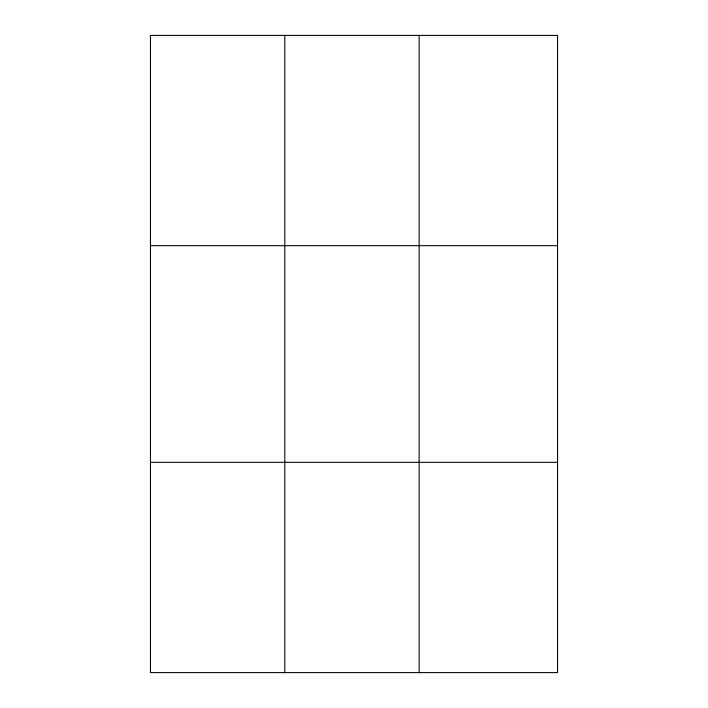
<?xml version="1.0" encoding="UTF-8"?>
<svg xmlns="http://www.w3.org/2000/svg" width="708" height="708" viewBox="0 0 708 708"><rect width="100%" height="100%" fill="white"/><g stroke="black" fill="none" stroke-linecap="round" stroke-linejoin="round"><path stroke-width="1.06" d="M284.802 35.4L284.802 672.6M419.136 35.4L419.136 672.6M150.459 245.676L557.541 245.676M150.459 462.324L557.541 462.324M557.541 35.4L557.541 672.6L150.459 672.6L150.459 35.4L557.541 35.4"/></g></svg>
